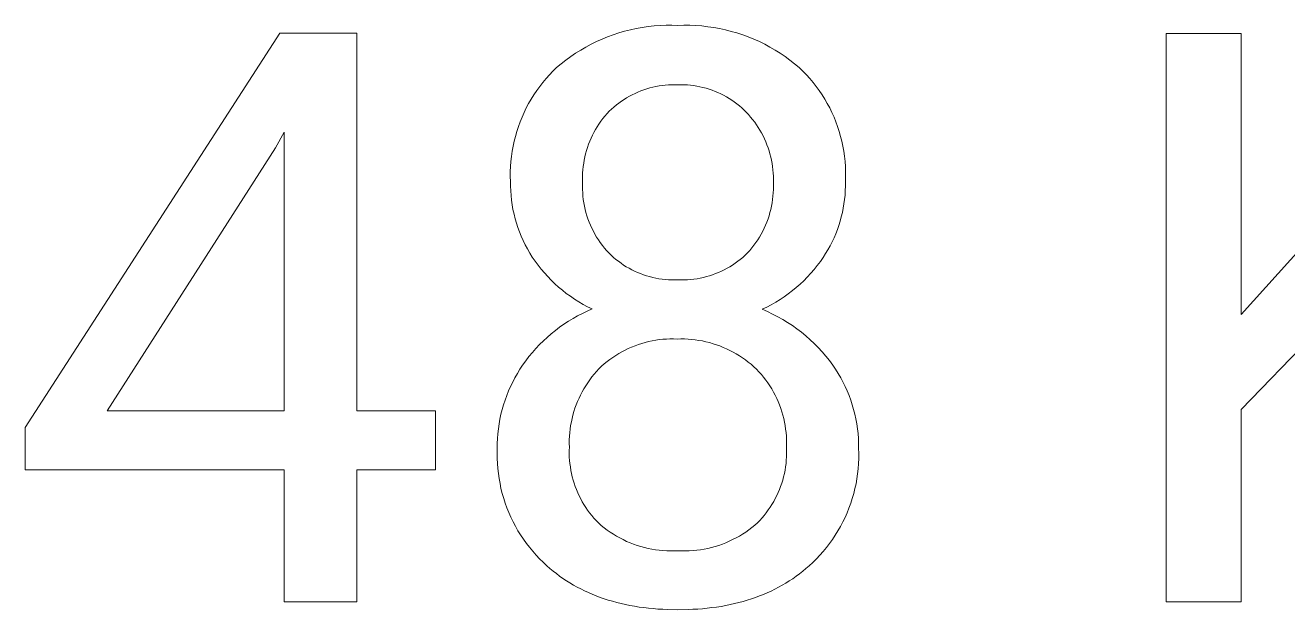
# Model space of a CAD drawing. Header units: millimetres. Extents: x -1519 to 3497, y -297 to 3208.
# Drawn here: x 2474.5 to 2580, y 99 to 147.8 of the extents above; entities that cross this region are included whole.
import ezdxf

# ---------------------------------------------------------------- set-up
doc = ezdxf.new("R2010")
doc.units = ezdxf.units.MM
doc.header["$MEASUREMENT"] = 0
doc.layers.add('Domyślny', color=7, linetype='Continuous', true_color=0x000000)

msp = doc.modelspace()

# ---------------------------------------------------------------- linework, layer by layer
at = {"layer": 'Domyślny', "color": 18, "lineweight": 15, "true_color": 0x000000}
for p, q in [((2526.5, 147.68), (2527, 147.73)), ((2527, 147.73), (2527.5, 147.77)), ((2527.5, 147.77), (2528, 147.79)), ((2528, 147.79), (2528.5, 147.79)), ((2528.5, 147.79), (2529, 147.77)), ((2529, 147.77), (2529.5, 147.79)), ((2529.5, 147.79), (2530, 147.79)), ((2530, 147.79), (2530.5, 147.77)), ((2530.5, 147.77), (2531, 147.73)), ((2531, 147.73), (2531.49, 147.67)), ((2474.45, 114.2), (2495.72, 147.13)), ((2495.72, 147.13), (2502.15, 147.13)), ((2502.15, 147.13), (2502.15, 115.57)), ((2522.66, 146.63), (2523.12, 146.82)), ((2523.12, 146.82), (2523.59, 146.99)), ((2523.59, 146.99), (2524.06, 147.15)), ((2524.06, 147.15), (2524.54, 147.29)), ((2524.54, 147.29), (2525.03, 147.41)), ((2525.03, 147.41), (2525.52, 147.52)), ((2525.52, 147.52), (2526.01, 147.6)), ((2526.01, 147.6), (2526.5, 147.68)), ((2531.49, 147.67), (2531.99, 147.6)), ((2531.99, 147.6), (2532.48, 147.51)), ((2532.48, 147.51), (2532.97, 147.41)), ((2532.97, 147.41), (2533.45, 147.28)), ((2533.45, 147.28), (2533.93, 147.15)), ((2533.93, 147.15), (2534.41, 146.99)), ((2534.41, 146.99), (2534.88, 146.82)), ((2534.88, 146.82), (2535.34, 146.63)), ((2569.81, 99.62), (2569.81, 147.11)), ((2569.81, 147.11), (2576.07, 147.11)), ((2576.07, 147.11), (2576.07, 123.63)), ((2576.07, 123.63), (2597.18, 147.11)), ((2520.45, 145.45), (2520.88, 145.72)), ((2520.88, 145.72), (2521.31, 145.97)), ((2521.31, 145.97), (2521.75, 146.21)), ((2521.75, 146.21), (2522.2, 146.43)), ((2522.2, 146.43), (2522.66, 146.63)), ((2535.34, 146.63), (2535.8, 146.42)), ((2535.8, 146.42), (2536.25, 146.2)), ((2536.25, 146.2), (2536.69, 145.97)), ((2536.69, 145.97), (2537.12, 145.72)), ((2537.12, 145.72), (2537.54, 145.45)), ((2518.86, 144.25), (2519.24, 144.57)), ((2519.24, 144.57), (2519.64, 144.88)), ((2519.64, 144.88), (2520.04, 145.17)), ((2520.04, 145.17), (2520.45, 145.45)), ((2537.54, 145.45), (2537.96, 145.17)), ((2537.96, 145.17), (2538.36, 144.88)), ((2538.36, 144.88), (2538.75, 144.57)), ((2538.75, 144.57), (2539.14, 144.25)), ((2517.98, 143.33), (2518.26, 143.65)), ((2518.26, 143.65), (2518.55, 143.95)), ((2518.55, 143.95), (2518.86, 144.25)), ((2539.14, 144.25), (2539.44, 143.96)), ((2539.44, 143.96), (2539.74, 143.65)), ((2539.74, 143.65), (2540.02, 143.33)), ((2517.2, 142.33), (2517.45, 142.67)), ((2517.45, 142.67), (2517.71, 143.01)), ((2517.71, 143.01), (2517.98, 143.33)), ((2526.4, 142.48), (2526.15, 142.4)), ((2526.65, 142.55), (2526.4, 142.48)), ((2526.9, 142.62), (2526.65, 142.55)), ((2527.16, 142.67), (2526.9, 142.62)), ((2527.42, 142.72), (2527.16, 142.67)), ((2527.68, 142.76), (2527.42, 142.72)), ((2527.94, 142.79), (2527.68, 142.76)), ((2528.21, 142.81), (2527.94, 142.79)), ((2528.47, 142.82), (2528.21, 142.81)), ((2528.73, 142.82), (2528.47, 142.82)), ((2529, 142.81), (2528.73, 142.82)), ((2529.26, 142.82), (2529, 142.81)), ((2529.53, 142.81), (2529.26, 142.82)), ((2529.79, 142.8), (2529.53, 142.81)), ((2530.05, 142.78), (2529.79, 142.8)), ((2530.31, 142.75), (2530.05, 142.78)), ((2530.58, 142.7), (2530.31, 142.75)), ((2530.83, 142.65), (2530.58, 142.7)), ((2531.09, 142.6), (2530.83, 142.65)), ((2531.35, 142.53), (2531.09, 142.6)), ((2531.6, 142.45), (2531.35, 142.53)), ((2531.85, 142.37), (2531.6, 142.45)), ((2540.02, 143.33), (2540.29, 143.01)), ((2540.29, 143.01), (2540.55, 142.68)), ((2540.55, 142.68), (2540.8, 142.33)), ((2516.52, 141.25), (2516.74, 141.62)), ((2516.74, 141.62), (2516.96, 141.98)), ((2516.96, 141.98), (2517.2, 142.33)), ((2524.27, 141.45), (2524.05, 141.29)), ((2524.49, 141.59), (2524.27, 141.45)), ((2524.71, 141.73), (2524.49, 141.59)), ((2524.94, 141.86), (2524.71, 141.73)), ((2525.17, 141.99), (2524.94, 141.86)), ((2525.41, 142.1), (2525.17, 141.99)), ((2525.65, 142.21), (2525.41, 142.1)), ((2525.9, 142.31), (2525.65, 142.21)), ((2526.15, 142.4), (2525.9, 142.31)), ((2532.1, 142.27), (2531.85, 142.37)), ((2532.34, 142.17), (2532.1, 142.27)), ((2532.58, 142.06), (2532.34, 142.17)), ((2532.81, 141.94), (2532.58, 142.06)), ((2533.05, 141.81), (2532.81, 141.94)), ((2533.27, 141.68), (2533.05, 141.81)), ((2533.49, 141.54), (2533.27, 141.68)), ((2533.71, 141.38), (2533.49, 141.54)), ((2533.92, 141.23), (2533.71, 141.38)), ((2540.8, 142.33), (2541.04, 141.98)), ((2541.04, 141.98), (2541.27, 141.62)), ((2541.27, 141.62), (2541.48, 141.25)), ((2515.97, 140.11), (2516.14, 140.5)), ((2516.14, 140.5), (2516.32, 140.88)), ((2516.32, 140.88), (2516.52, 141.25)), ((2523.07, 140.41), (2522.89, 140.2)), ((2523.25, 140.61), (2523.07, 140.41)), ((2523.44, 140.79), (2523.25, 140.61)), ((2523.64, 140.96), (2523.44, 140.79)), ((2523.85, 141.13), (2523.64, 140.96)), ((2524.05, 141.29), (2523.85, 141.13)), ((2534.13, 141.06), (2533.92, 141.23)), ((2534.33, 140.89), (2534.13, 141.06)), ((2534.52, 140.71), (2534.33, 140.89)), ((2534.71, 140.53), (2534.52, 140.71)), ((2534.9, 140.33), (2534.71, 140.53)), ((2535.07, 140.12), (2534.9, 140.33)), ((2541.48, 141.25), (2541.68, 140.88)), ((2541.68, 140.88), (2541.86, 140.5)), ((2541.86, 140.5), (2542.04, 140.11)), ((2515.53, 138.91), (2515.66, 139.32)), ((2515.66, 139.32), (2515.81, 139.72)), ((2515.81, 139.72), (2515.97, 140.11)), ((2522.25, 139.31), (2522.11, 139.08)), ((2522.4, 139.54), (2522.25, 139.31)), ((2522.56, 139.77), (2522.4, 139.54)), ((2522.72, 139.99), (2522.56, 139.77)), ((2522.89, 140.2), (2522.72, 139.99)), ((2535.24, 139.91), (2535.07, 140.12)), ((2535.41, 139.7), (2535.24, 139.91)), ((2535.56, 139.48), (2535.41, 139.7)), ((2535.71, 139.25), (2535.56, 139.48)), ((2542.04, 140.11), (2542.2, 139.72)), ((2542.2, 139.72), (2542.34, 139.32)), ((2542.34, 139.32), (2542.47, 138.92)), ((2496.08, 138.87), (2495.37, 137.56)), ((2496.08, 115.57), (2496.08, 138.87)), ((2515.31, 138.1), (2515.41, 138.51)), ((2515.41, 138.51), (2515.53, 138.91)), ((2521.74, 138.35), (2521.63, 138.1)), ((2521.85, 138.6), (2521.74, 138.35)), ((2521.98, 138.84), (2521.85, 138.6)), ((2522.11, 139.08), (2521.98, 138.84)), ((2535.85, 139.02), (2535.71, 139.25)), ((2535.99, 138.79), (2535.85, 139.02)), ((2536.11, 138.55), (2535.99, 138.79)), ((2536.23, 138.3), (2536.11, 138.55)), ((2536.34, 138.06), (2536.23, 138.3)), ((2542.47, 138.92), (2542.59, 138.51)), ((2542.59, 138.51), (2542.69, 138.1)), ((2495.37, 137.56), (2481.3, 115.57)), ((2515.08, 136.84), (2515.14, 137.26)), ((2515.14, 137.26), (2515.22, 137.68)), ((2515.22, 137.68), (2515.31, 138.1)), ((2521.36, 137.33), (2521.28, 137.06)), ((2521.44, 137.59), (2521.36, 137.33)), ((2521.53, 137.85), (2521.44, 137.59)), ((2521.63, 138.1), (2521.53, 137.85)), ((2536.44, 137.81), (2536.34, 138.06)), ((2536.53, 137.55), (2536.44, 137.81)), ((2536.62, 137.3), (2536.53, 137.55)), ((2536.69, 137.04), (2536.62, 137.3)), ((2542.69, 138.1), (2542.78, 137.68)), ((2542.78, 137.68), (2542.86, 137.27)), ((2542.86, 137.27), (2542.92, 136.85)), ((2515.01, 136), (2515.04, 136.42)), ((2515.04, 136.42), (2515.08, 136.84)), ((2521.12, 136.26), (2521.08, 135.99)), ((2521.16, 136.53), (2521.12, 136.26)), ((2521.22, 136.8), (2521.16, 136.53)), ((2521.28, 137.06), (2521.22, 136.8)), ((2536.76, 136.77), (2536.69, 137.04)), ((2536.81, 136.51), (2536.76, 136.77)), ((2536.86, 136.24), (2536.81, 136.51)), ((2536.9, 135.98), (2536.86, 136.24)), ((2542.92, 136.85), (2542.96, 136.42)), ((2542.96, 136.42), (2542.99, 136)), ((2514.99, 135.58), (2515.01, 136)), ((2514.99, 135.15), (2514.99, 135.58)), ((2515, 134.73), (2514.99, 135.15)), ((2521.03, 135.45), (2521.02, 135.17)), ((2521.02, 135.17), (2521.02, 134.9)), ((2521.05, 135.72), (2521.03, 135.45)), ((2521.08, 135.99), (2521.05, 135.72)), ((2536.93, 135.71), (2536.9, 135.98)), ((2536.96, 135.44), (2536.93, 135.71)), ((2536.97, 135.17), (2536.96, 135.44)), ((2536.97, 134.9), (2536.97, 135.17)), ((2542.99, 136), (2543.01, 135.58)), ((2543.01, 135.15), (2543, 134.73)), ((2543.01, 135.58), (2543.01, 135.15)), ((2515, 134.34), (2515, 134.73)), ((2515.02, 133.95), (2515, 134.34)), ((2521.02, 134.9), (2521.03, 134.63)), ((2521.03, 134.63), (2521.02, 134.35)), ((2521.02, 134.35), (2521.03, 134.07)), ((2521.03, 134.07), (2521.04, 133.79)), ((2536.96, 133.79), (2536.97, 134.07)), ((2536.97, 134.63), (2536.97, 134.9)), ((2536.97, 134.35), (2536.97, 134.63)), ((2536.97, 134.07), (2536.97, 134.35)), ((2543, 134.36), (2542.98, 133.98)), ((2543, 134.73), (2543, 134.36)), ((2515.05, 133.56), (2515.02, 133.95)), ((2515.09, 133.17), (2515.05, 133.56)), ((2515.14, 132.78), (2515.09, 133.17)), ((2521.04, 133.79), (2521.06, 133.51)), ((2521.06, 133.51), (2521.09, 133.23)), ((2521.09, 133.23), (2521.13, 132.96)), ((2521.13, 132.96), (2521.18, 132.68)), ((2536.82, 132.69), (2536.87, 132.96)), ((2536.87, 132.96), (2536.91, 133.24)), ((2536.91, 133.24), (2536.94, 133.51)), ((2536.94, 133.51), (2536.96, 133.79)), ((2542.92, 133.24), (2542.87, 132.87)), ((2542.96, 133.61), (2542.92, 133.24)), ((2542.98, 133.98), (2542.96, 133.61)), ((2515.21, 132.4), (2515.14, 132.78)), ((2515.3, 132.01), (2515.21, 132.4)), ((2515.39, 131.63), (2515.3, 132.01)), ((2521.18, 132.68), (2521.25, 132.41)), ((2521.25, 132.41), (2521.31, 132.14)), ((2521.31, 132.14), (2521.39, 131.87)), ((2536.61, 131.88), (2536.69, 132.14)), ((2536.69, 132.14), (2536.76, 132.41)), ((2536.76, 132.41), (2536.82, 132.69)), ((2542.74, 132.14), (2542.65, 131.78)), ((2542.81, 132.51), (2542.74, 132.14)), ((2542.87, 132.87), (2542.81, 132.51)), ((2515.5, 131.26), (2515.39, 131.63)), ((2515.62, 130.89), (2515.5, 131.26)), ((2515.76, 130.52), (2515.62, 130.89)), ((2521.39, 131.87), (2521.48, 131.61)), ((2521.48, 131.61), (2521.58, 131.34)), ((2521.58, 131.34), (2521.69, 131.09)), ((2521.69, 131.09), (2521.8, 130.83)), ((2521.8, 130.83), (2521.93, 130.58)), ((2536.09, 130.59), (2536.21, 130.84)), ((2536.21, 130.84), (2536.32, 131.09)), ((2536.32, 131.09), (2536.43, 131.35)), ((2536.43, 131.35), (2536.53, 131.61)), ((2536.53, 131.61), (2536.61, 131.88)), ((2542.44, 131.07), (2542.32, 130.72)), ((2542.55, 131.42), (2542.44, 131.07)), ((2542.65, 131.78), (2542.55, 131.42)), ((2515.9, 130.16), (2515.76, 130.52)), ((2516.06, 129.8), (2515.9, 130.16)), ((2516.23, 129.45), (2516.06, 129.8)), ((2521.93, 130.58), (2522.06, 130.34)), ((2522.06, 130.34), (2522.2, 130.1)), ((2522.2, 130.1), (2522.35, 129.86)), ((2522.35, 129.86), (2522.51, 129.63)), ((2535.51, 129.63), (2535.67, 129.86)), ((2535.67, 129.86), (2535.82, 130.1)), ((2535.82, 130.1), (2535.96, 130.34)), ((2535.96, 130.34), (2536.09, 130.59)), ((2542.04, 130.03), (2541.88, 129.69)), ((2542.18, 130.37), (2542.04, 130.03)), ((2542.32, 130.72), (2542.18, 130.37)), ((2516.42, 129.1), (2516.23, 129.45)), ((2516.61, 128.76), (2516.42, 129.1)), ((2516.82, 128.43), (2516.61, 128.76)), ((2522.51, 129.63), (2522.68, 129.4)), ((2522.68, 129.4), (2522.85, 129.18)), ((2522.85, 129.18), (2523.03, 128.97)), ((2523.03, 128.97), (2523.22, 128.77)), ((2523.22, 128.77), (2523.41, 128.58)), ((2534.62, 128.58), (2534.81, 128.77)), ((2534.81, 128.77), (2535, 128.97)), ((2535, 128.97), (2535.18, 129.19)), ((2535.18, 129.19), (2535.35, 129.41)), ((2535.35, 129.41), (2535.51, 129.63)), ((2541.53, 129.03), (2541.34, 128.71)), ((2541.71, 129.36), (2541.53, 129.03)), ((2541.88, 129.69), (2541.71, 129.36)), ((2517.06, 128.09), (2516.82, 128.43)), ((2517.31, 127.75), (2517.06, 128.09)), ((2517.57, 127.42), (2517.31, 127.75)), ((2523.41, 128.58), (2523.61, 128.4)), ((2523.61, 128.4), (2523.81, 128.23)), ((2523.81, 128.23), (2524.02, 128.07)), ((2524.02, 128.07), (2524.24, 127.91)), ((2524.24, 127.91), (2524.46, 127.76)), ((2524.46, 127.76), (2524.68, 127.62)), ((2533.34, 127.62), (2533.56, 127.76)), ((2533.56, 127.76), (2533.79, 127.91)), ((2533.79, 127.91), (2534, 128.07)), ((2534, 128.07), (2534.21, 128.23)), ((2534.21, 128.23), (2534.42, 128.4)), ((2534.42, 128.4), (2534.62, 128.58)), ((2540.64, 127.71), (2540.38, 127.39)), ((2540.9, 128.05), (2540.64, 127.71)), ((2541.14, 128.4), (2540.9, 128.05)), ((2541.34, 128.71), (2541.14, 128.4)), ((2517.84, 127.1), (2517.57, 127.42)), ((2518.12, 126.79), (2517.84, 127.1)), ((2518.41, 126.49), (2518.12, 126.79)), ((2524.68, 127.62), (2524.91, 127.49)), ((2524.91, 127.49), (2525.14, 127.36)), ((2525.14, 127.36), (2525.38, 127.25)), ((2525.38, 127.25), (2525.63, 127.14)), ((2525.63, 127.14), (2525.87, 127.04)), ((2525.87, 127.04), (2526.12, 126.94)), ((2526.12, 126.94), (2526.37, 126.86)), ((2526.37, 126.86), (2526.63, 126.79)), ((2526.63, 126.79), (2526.89, 126.72)), ((2526.89, 126.72), (2527.15, 126.67)), ((2527.15, 126.67), (2527.41, 126.62)), ((2527.41, 126.62), (2527.67, 126.58)), ((2530.33, 126.58), (2530.6, 126.62)), ((2530.6, 126.62), (2530.86, 126.67)), ((2530.86, 126.67), (2531.12, 126.72)), ((2531.12, 126.72), (2531.38, 126.79)), ((2531.38, 126.79), (2531.63, 126.86)), ((2531.63, 126.86), (2531.89, 126.95)), ((2531.89, 126.95), (2532.14, 127.04)), ((2532.14, 127.04), (2532.39, 127.14)), ((2532.39, 127.14), (2532.63, 127.25)), ((2532.63, 127.25), (2532.87, 127.36)), ((2532.87, 127.36), (2533.11, 127.49)), ((2533.11, 127.49), (2533.34, 127.62)), ((2539.81, 126.76), (2539.51, 126.45)), ((2540.1, 127.07), (2539.81, 126.76)), ((2540.38, 127.39), (2540.1, 127.07)), ((2518.71, 126.2), (2518.41, 126.49)), ((2519.02, 125.92), (2518.71, 126.2)), ((2519.34, 125.65), (2519.02, 125.92)), ((2519.67, 125.39), (2519.34, 125.65)), ((2527.67, 126.58), (2527.94, 126.55)), ((2527.94, 126.55), (2528.2, 126.53)), ((2528.2, 126.53), (2528.47, 126.52)), ((2528.47, 126.52), (2528.73, 126.52)), ((2528.73, 126.52), (2529, 126.53)), ((2529, 126.53), (2529.27, 126.52)), ((2529.27, 126.52), (2529.53, 126.52)), ((2529.53, 126.52), (2529.8, 126.53)), ((2529.8, 126.53), (2530.07, 126.55)), ((2530.07, 126.55), (2530.33, 126.58)), ((2538.56, 125.62), (2538.22, 125.36)), ((2538.89, 125.88), (2538.56, 125.62)), ((2539.2, 126.16), (2538.89, 125.88)), ((2539.51, 126.45), (2539.2, 126.16)), ((2520.01, 125.15), (2519.67, 125.39)), ((2520.36, 124.91), (2520.01, 125.15)), ((2520.71, 124.69), (2520.36, 124.91)), ((2521.07, 124.47), (2520.71, 124.69)), ((2537.17, 124.65), (2536.8, 124.44)), ((2537.53, 124.87), (2537.17, 124.65)), ((2537.88, 125.11), (2537.53, 124.87)), ((2538.22, 125.36), (2537.88, 125.11)), ((2520.23, 123.29), (2520.61, 123.51)), ((2520.61, 123.51), (2521.01, 123.72)), ((2521.01, 123.72), (2521.41, 123.91)), ((2521.44, 124.28), (2521.07, 124.47)), ((2521.41, 123.91), (2521.82, 124.09)), ((2521.82, 124.09), (2521.44, 124.28)), ((2536.43, 124.24), (2536.05, 124.06)), ((2536.05, 124.06), (2536.48, 123.87)), ((2536.8, 124.44), (2536.43, 124.24)), ((2536.48, 123.87), (2536.91, 123.66)), ((2536.91, 123.66), (2537.34, 123.44)), ((2537.34, 123.44), (2537.75, 123.21)), ((2518.76, 122.3), (2519.11, 122.56)), ((2519.11, 122.56), (2519.47, 122.82)), ((2519.47, 122.82), (2519.85, 123.06)), ((2519.85, 123.06), (2520.23, 123.29)), ((2537.75, 123.21), (2538.16, 122.96)), ((2538.16, 122.96), (2538.56, 122.7)), ((2538.56, 122.7), (2538.94, 122.43)), ((2538.94, 122.43), (2539.32, 122.14)), ((2517.43, 121.11), (2517.75, 121.42)), ((2517.75, 121.42), (2518.07, 121.72)), ((2518.07, 121.72), (2518.41, 122.02)), ((2518.41, 122.02), (2518.76, 122.3)), ((2526.55, 121.37), (2526.26, 121.3)), ((2526.84, 121.43), (2526.55, 121.37)), ((2527.14, 121.48), (2526.84, 121.43)), ((2527.44, 121.53), (2527.14, 121.48)), ((2527.73, 121.56), (2527.44, 121.53)), ((2528.03, 121.58), (2527.73, 121.56)), ((2528.33, 121.59), (2528.03, 121.58)), ((2528.63, 121.59), (2528.33, 121.59)), ((2528.93, 121.58), (2528.63, 121.59)), ((2529.24, 121.59), (2528.93, 121.58)), ((2529.54, 121.59), (2529.24, 121.59)), ((2529.84, 121.57), (2529.54, 121.59)), ((2530.15, 121.55), (2529.84, 121.57)), ((2530.45, 121.51), (2530.15, 121.55)), ((2530.75, 121.47), (2530.45, 121.51)), ((2531.05, 121.42), (2530.75, 121.47)), ((2531.34, 121.35), (2531.05, 121.42)), ((2531.64, 121.28), (2531.34, 121.35)), ((2539.32, 122.14), (2539.69, 121.84)), ((2539.69, 121.84), (2540.05, 121.52)), ((2540.05, 121.52), (2540.39, 121.2)), ((2581.88, 121.71), (2576.07, 115.68)), ((2516.55, 120.11), (2516.83, 120.45)), ((2516.83, 120.45), (2517.13, 120.79)), ((2517.13, 120.79), (2517.43, 121.11)), ((2524.06, 120.37), (2523.8, 120.21)), ((2524.32, 120.52), (2524.06, 120.37)), ((2524.58, 120.66), (2524.32, 120.52)), ((2524.85, 120.79), (2524.58, 120.66)), ((2525.13, 120.91), (2524.85, 120.79)), ((2525.41, 121.02), (2525.13, 120.91)), ((2525.69, 121.12), (2525.41, 121.02)), ((2525.97, 121.21), (2525.69, 121.12)), ((2526.26, 121.3), (2525.97, 121.21)), ((2531.93, 121.19), (2531.64, 121.28)), ((2532.22, 121.1), (2531.93, 121.19)), ((2532.5, 121), (2532.22, 121.1)), ((2532.79, 120.88), (2532.5, 121)), ((2533.06, 120.76), (2532.79, 120.88)), ((2533.34, 120.63), (2533.06, 120.76)), ((2533.61, 120.49), (2533.34, 120.63)), ((2533.87, 120.34), (2533.61, 120.49)), ((2534.13, 120.18), (2533.87, 120.34)), ((2540.39, 121.2), (2540.73, 120.86)), ((2540.73, 120.86), (2541.05, 120.51)), ((2541.05, 120.51), (2541.36, 120.15)), ((2515.79, 119.05), (2516.02, 119.39)), ((2516.02, 119.39), (2516.28, 119.76)), ((2516.28, 119.76), (2516.55, 120.11)), ((2522.62, 119.3), (2522.4, 119.09)), ((2522.84, 119.5), (2522.62, 119.3)), ((2523.07, 119.69), (2522.84, 119.5)), ((2523.31, 119.87), (2523.07, 119.69)), ((2523.55, 120.05), (2523.31, 119.87)), ((2523.8, 120.21), (2523.55, 120.05)), ((2534.39, 120.02), (2534.13, 120.18)), ((2534.63, 119.84), (2534.39, 120.02)), ((2534.88, 119.66), (2534.63, 119.84)), ((2535.11, 119.47), (2534.88, 119.66)), ((2535.34, 119.27), (2535.11, 119.47)), ((2535.56, 119.06), (2535.34, 119.27)), ((2541.36, 120.15), (2541.66, 119.78)), ((2541.66, 119.78), (2541.94, 119.39)), ((2541.94, 119.39), (2542.17, 119.05)), ((2515.19, 117.98), (2515.38, 118.35)), ((2515.38, 118.35), (2515.58, 118.7)), ((2515.58, 118.7), (2515.79, 119.05)), ((2521.63, 118.18), (2521.46, 117.93)), ((2521.81, 118.42), (2521.63, 118.18)), ((2522, 118.65), (2521.81, 118.42)), ((2522.2, 118.88), (2522, 118.65)), ((2522.4, 119.09), (2522.2, 118.88)), ((2535.77, 118.84), (2535.56, 119.06)), ((2535.97, 118.62), (2535.77, 118.84)), ((2536.16, 118.39), (2535.97, 118.62)), ((2536.34, 118.15), (2536.16, 118.39)), ((2542.17, 119.05), (2542.39, 118.71)), ((2542.39, 118.71), (2542.6, 118.35)), ((2542.6, 118.35), (2542.79, 117.99)), ((2514.69, 116.86), (2514.84, 117.24)), ((2514.84, 117.24), (2515.01, 117.62)), ((2515.01, 117.62), (2515.19, 117.98)), ((2520.99, 117.17), (2520.85, 116.9)), ((2521.14, 117.43), (2520.99, 117.17)), ((2521.3, 117.68), (2521.14, 117.43)), ((2521.46, 117.93), (2521.3, 117.68)), ((2536.51, 117.91), (2536.34, 118.15)), ((2536.68, 117.66), (2536.51, 117.91)), ((2536.84, 117.41), (2536.68, 117.66)), ((2536.98, 117.15), (2536.84, 117.41)), ((2537.12, 116.89), (2536.98, 117.15)), ((2542.79, 117.99), (2542.97, 117.62)), ((2542.97, 117.62), (2543.14, 117.25)), ((2543.14, 117.25), (2543.3, 116.87)), ((2514.31, 115.69), (2514.42, 116.08)), ((2514.42, 116.08), (2514.55, 116.47)), ((2514.55, 116.47), (2514.69, 116.86)), ((2520.5, 116.08), (2520.39, 115.8)), ((2520.61, 116.36), (2520.5, 116.08)), ((2520.73, 116.63), (2520.61, 116.36)), ((2520.85, 116.9), (2520.73, 116.63)), ((2537.25, 116.62), (2537.12, 116.89)), ((2537.38, 116.35), (2537.25, 116.62)), ((2537.49, 116.07), (2537.38, 116.35)), ((2537.59, 115.79), (2537.49, 116.07)), ((2543.3, 116.87), (2543.44, 116.48)), ((2543.44, 116.48), (2543.57, 116.09)), ((2543.57, 116.09), (2543.68, 115.7)), ((2481.3, 115.57), (2496.08, 115.57)), ((2502.15, 115.57), (2508.75, 115.57)), ((2508.75, 115.57), (2508.75, 110.65)), ((2514.12, 114.89), (2514.21, 115.29)), ((2514.21, 115.29), (2514.31, 115.69)), ((2520.22, 115.23), (2520.15, 114.94)), ((2520.3, 115.52), (2520.22, 115.23)), ((2520.39, 115.8), (2520.3, 115.52)), ((2537.68, 115.51), (2537.59, 115.79)), ((2537.77, 115.22), (2537.68, 115.51)), ((2537.84, 114.93), (2537.77, 115.22)), ((2543.68, 115.7), (2543.78, 115.3)), ((2543.78, 115.3), (2543.87, 114.9)), ((2576.07, 115.68), (2576.07, 99.62)), ((2474.45, 110.65), (2474.45, 114.2)), ((2513.95, 113.67), (2513.99, 114.08)), ((2513.99, 114.08), (2514.05, 114.49)), ((2514.05, 114.49), (2514.12, 114.89)), ((2519.99, 114.06), (2519.96, 113.76)), ((2520.03, 114.35), (2519.99, 114.06)), ((2520.09, 114.65), (2520.03, 114.35)), ((2520.15, 114.94), (2520.09, 114.65)), ((2537.9, 114.64), (2537.84, 114.93)), ((2537.96, 114.35), (2537.9, 114.64)), ((2538, 114.05), (2537.96, 114.35)), ((2538.04, 113.76), (2538, 114.05)), ((2543.87, 114.9), (2543.94, 114.49)), ((2543.94, 114.49), (2544, 114.09)), ((2544, 114.09), (2544.05, 113.68)), ((2513.9, 112.86), (2513.92, 113.27)), ((2513.92, 113.27), (2513.95, 113.67)), ((2519.94, 113.46), (2519.92, 113.16)), ((2519.92, 113.16), (2519.92, 112.86)), ((2519.96, 113.76), (2519.94, 113.46)), ((2538.06, 113.46), (2538.04, 113.76)), ((2538.07, 113.16), (2538.06, 113.46)), ((2538.08, 112.86), (2538.07, 113.16)), ((2544.05, 113.68), (2544.08, 113.27)), ((2544.08, 113.27), (2544.1, 112.86)), ((2513.89, 112.02), (2513.9, 112.45)), ((2513.89, 111.6), (2513.89, 112.02)), ((2513.9, 112.45), (2513.9, 112.86)), ((2519.92, 112.86), (2519.93, 112.56)), ((2519.93, 112.56), (2519.92, 112.28)), ((2519.92, 112.28), (2519.92, 112)), ((2519.92, 112), (2519.92, 111.72)), ((2538.07, 112.56), (2538.08, 112.86)), ((2538.08, 112.28), (2538.07, 112.56)), ((2538.07, 111.73), (2538.08, 112)), ((2538.08, 112), (2538.08, 112.28)), ((2544.1, 112.86), (2544.1, 112.45)), ((2544.1, 112.45), (2544.11, 112.02)), ((2544.11, 112.02), (2544.11, 111.6)), ((2513.91, 111.18), (2513.89, 111.6)), ((2513.94, 110.76), (2513.91, 111.18)), ((2519.92, 111.72), (2519.94, 111.44)), ((2519.94, 111.44), (2519.97, 111.17)), ((2519.97, 111.17), (2520.01, 110.89)), ((2520.01, 110.89), (2520.05, 110.61)), ((2537.95, 110.62), (2537.99, 110.89)), ((2537.99, 110.89), (2538.03, 111.17)), ((2538.03, 111.17), (2538.05, 111.45)), ((2538.05, 111.45), (2538.07, 111.73)), ((2544.09, 111.18), (2544.06, 110.75)), ((2544.11, 111.6), (2544.09, 111.18)), ((2496.08, 110.65), (2474.45, 110.65)), ((2496.08, 99.62), (2496.08, 110.65)), ((2508.75, 110.65), (2502.15, 110.65)), ((2502.15, 110.65), (2502.15, 99.62)), ((2513.99, 110.34), (2513.94, 110.76)), ((2514.05, 109.92), (2513.99, 110.34)), ((2514.13, 109.5), (2514.05, 109.92)), ((2520.05, 110.61), (2520.11, 110.34)), ((2520.11, 110.34), (2520.17, 110.07)), ((2520.17, 110.07), (2520.24, 109.79)), ((2520.24, 109.79), (2520.32, 109.53)), ((2537.67, 109.53), (2537.75, 109.8)), ((2537.75, 109.8), (2537.83, 110.07)), ((2537.83, 110.07), (2537.89, 110.34)), ((2537.89, 110.34), (2537.95, 110.62)), ((2543.95, 109.91), (2543.88, 109.49)), ((2544.01, 110.33), (2543.95, 109.91)), ((2544.06, 110.75), (2544.01, 110.33)), ((2514.21, 109.09), (2514.13, 109.5)), ((2514.32, 108.68), (2514.21, 109.09)), ((2514.44, 108.27), (2514.32, 108.68)), ((2520.32, 109.53), (2520.42, 109.26)), ((2520.42, 109.26), (2520.52, 109)), ((2520.52, 109), (2520.62, 108.74)), ((2520.62, 108.74), (2520.74, 108.49)), ((2537.26, 108.5), (2537.37, 108.75)), ((2537.37, 108.75), (2537.48, 109.01)), ((2537.48, 109.01), (2537.58, 109.27)), ((2537.58, 109.27), (2537.67, 109.53)), ((2543.79, 109.08), (2543.69, 108.67)), ((2543.88, 109.49), (2543.79, 109.08)), ((2514.57, 107.87), (2514.44, 108.27)), ((2514.71, 107.47), (2514.57, 107.87)), ((2520.74, 108.49), (2520.87, 108.24)), ((2520.87, 108.24), (2521, 107.99)), ((2521, 107.99), (2521.14, 107.75)), ((2521.14, 107.75), (2521.29, 107.52)), ((2536.7, 107.53), (2536.85, 107.76)), ((2536.85, 107.76), (2537, 108)), ((2537, 108), (2537.13, 108.25)), ((2537.13, 108.25), (2537.26, 108.5)), ((2543.44, 107.86), (2543.29, 107.46)), ((2543.57, 108.26), (2543.44, 107.86)), ((2543.69, 108.67), (2543.57, 108.26)), ((2514.87, 107.08), (2514.71, 107.47)), ((2515.04, 106.69), (2514.87, 107.08)), ((2515.22, 106.31), (2515.04, 106.69)), ((2521.29, 107.52), (2521.45, 107.28)), ((2521.45, 107.28), (2521.62, 107.06)), ((2521.62, 107.06), (2521.79, 106.84)), ((2521.79, 106.84), (2521.97, 106.62)), ((2521.97, 106.62), (2522.16, 106.42)), ((2535.84, 106.43), (2536.03, 106.64)), ((2536.03, 106.64), (2536.21, 106.85)), ((2536.21, 106.85), (2536.38, 107.07)), ((2536.38, 107.07), (2536.55, 107.3)), ((2536.55, 107.3), (2536.7, 107.53)), ((2542.96, 106.68), (2542.78, 106.3)), ((2543.14, 107.07), (2542.96, 106.68)), ((2543.29, 107.46), (2543.14, 107.07)), ((2515.42, 105.94), (2515.22, 106.31)), ((2515.63, 105.57), (2515.42, 105.94)), ((2515.85, 105.21), (2515.63, 105.57)), ((2522.16, 106.42), (2522.35, 106.22)), ((2522.35, 106.22), (2522.59, 106.01)), ((2522.59, 106.01), (2522.83, 105.81)), ((2522.83, 105.81), (2523.08, 105.62)), ((2523.08, 105.62), (2523.34, 105.44)), ((2534.66, 105.45), (2534.92, 105.64)), ((2534.92, 105.64), (2535.17, 105.83)), ((2535.17, 105.83), (2535.41, 106.03)), ((2535.41, 106.03), (2535.65, 106.23)), ((2535.65, 106.23), (2535.84, 106.43)), ((2542.37, 105.56), (2542.15, 105.19)), ((2542.58, 105.92), (2542.37, 105.56)), ((2542.78, 106.3), (2542.58, 105.92)), ((2516.09, 104.86), (2515.85, 105.21)), ((2516.33, 104.51), (2516.09, 104.86)), ((2516.59, 104.18), (2516.33, 104.51)), ((2523.34, 105.44), (2523.61, 105.27)), ((2523.61, 105.27), (2523.87, 105.11)), ((2523.87, 105.11), (2524.15, 104.96)), ((2524.15, 104.96), (2524.43, 104.82)), ((2524.43, 104.82), (2524.71, 104.68)), ((2524.71, 104.68), (2525, 104.56)), ((2525, 104.56), (2525.29, 104.44)), ((2532.71, 104.45), (2533, 104.56)), ((2533, 104.56), (2533.29, 104.69)), ((2533.29, 104.69), (2533.57, 104.82)), ((2533.57, 104.82), (2533.85, 104.97)), ((2533.85, 104.97), (2534.13, 105.12)), ((2534.13, 105.12), (2534.39, 105.28)), ((2534.39, 105.28), (2534.66, 105.45)), ((2541.67, 104.5), (2541.41, 104.16)), ((2541.92, 104.84), (2541.67, 104.5)), ((2542.15, 105.19), (2541.92, 104.84)), ((2516.86, 103.85), (2516.59, 104.18)), ((2517.14, 103.53), (2516.86, 103.85)), ((2517.43, 103.23), (2517.14, 103.53)), ((2525.29, 104.44), (2525.59, 104.34)), ((2525.59, 104.34), (2525.89, 104.25)), ((2525.89, 104.25), (2526.19, 104.16)), ((2526.19, 104.16), (2526.5, 104.09)), ((2526.5, 104.09), (2526.81, 104.03)), ((2526.81, 104.03), (2527.12, 103.98)), ((2527.12, 103.98), (2527.43, 103.94)), ((2527.43, 103.94), (2527.74, 103.91)), ((2527.74, 103.91), (2528.06, 103.89)), ((2528.06, 103.89), (2528.37, 103.88)), ((2528.37, 103.88), (2528.68, 103.88)), ((2528.68, 103.88), (2529, 103.89)), ((2529, 103.89), (2529.31, 103.88)), ((2529.31, 103.88), (2529.63, 103.88)), ((2529.63, 103.88), (2529.94, 103.89)), ((2529.94, 103.89), (2530.26, 103.91)), ((2530.26, 103.91), (2530.57, 103.94)), ((2530.57, 103.94), (2530.88, 103.98)), ((2530.88, 103.98), (2531.19, 104.03)), ((2531.19, 104.03), (2531.5, 104.09)), ((2531.5, 104.09), (2531.81, 104.17)), ((2531.81, 104.17), (2532.11, 104.25)), ((2532.11, 104.25), (2532.41, 104.34)), ((2532.41, 104.34), (2532.71, 104.45)), ((2540.86, 103.52), (2540.57, 103.21)), ((2541.14, 103.83), (2540.86, 103.52)), ((2541.41, 104.16), (2541.14, 103.83)), ((2517.73, 102.93), (2517.43, 103.23)), ((2518.04, 102.64), (2517.73, 102.93)), ((2518.3, 102.41), (2518.04, 102.64)), ((2518.57, 102.19), (2518.3, 102.41)), ((2539.69, 102.4), (2539.43, 102.18)), ((2539.96, 102.62), (2539.69, 102.4)), ((2540.27, 102.91), (2539.96, 102.62)), ((2540.57, 103.21), (2540.27, 102.91)), ((2518.84, 101.98), (2518.57, 102.19)), ((2519.11, 101.78), (2518.84, 101.98)), ((2519.39, 101.58), (2519.11, 101.78)), ((2519.68, 101.39), (2519.39, 101.58)), ((2519.97, 101.21), (2519.68, 101.39)), ((2538.3, 101.37), (2538.01, 101.19)), ((2538.59, 101.56), (2538.3, 101.37)), ((2538.87, 101.76), (2538.59, 101.56)), ((2539.15, 101.97), (2538.87, 101.76)), ((2539.43, 102.18), (2539.15, 101.97)), ((2520.27, 101.03), (2519.97, 101.21)), ((2520.57, 100.86), (2520.27, 101.03)), ((2520.88, 100.7), (2520.57, 100.86)), ((2521.19, 100.55), (2520.88, 100.7)), ((2521.51, 100.4), (2521.19, 100.55)), ((2521.83, 100.26), (2521.51, 100.4)), ((2522.16, 100.13), (2521.83, 100.26)), ((2536.14, 100.25), (2535.81, 100.12)), ((2536.46, 100.39), (2536.14, 100.25)), ((2536.78, 100.53), (2536.46, 100.39)), ((2537.1, 100.69), (2536.78, 100.53)), ((2537.41, 100.85), (2537.1, 100.69)), ((2537.71, 101.02), (2537.41, 100.85)), ((2538.01, 101.19), (2537.71, 101.02)), ((2502.15, 99.62), (2496.08, 99.62)), ((2522.5, 100), (2522.16, 100.13)), ((2522.84, 99.88), (2522.5, 100)), ((2523.18, 99.77), (2522.84, 99.88)), ((2523.53, 99.67), (2523.18, 99.77)), ((2523.89, 99.57), (2523.53, 99.67)), ((2524.25, 99.48), (2523.89, 99.57)), ((2524.62, 99.4), (2524.25, 99.48)), ((2524.99, 99.32), (2524.62, 99.4)), ((2525.37, 99.26), (2524.99, 99.32)), ((2525.75, 99.19), (2525.37, 99.26)), ((2526.14, 99.14), (2525.75, 99.19)), ((2532.23, 99.19), (2531.84, 99.14)), ((2532.61, 99.25), (2532.23, 99.19)), ((2532.99, 99.32), (2532.61, 99.25)), ((2533.36, 99.39), (2532.99, 99.32)), ((2533.72, 99.48), (2533.36, 99.39)), ((2534.08, 99.56), (2533.72, 99.48)), ((2534.44, 99.66), (2534.08, 99.56)), ((2534.79, 99.76), (2534.44, 99.66)), ((2535.14, 99.87), (2534.79, 99.76)), ((2535.48, 99.99), (2535.14, 99.87)), ((2535.81, 100.12), (2535.48, 99.99)), ((2576.07, 99.62), (2569.81, 99.62)), ((2526.53, 99.09), (2526.14, 99.14)), ((2526.93, 99.06), (2526.53, 99.09)), ((2527.33, 99.02), (2526.93, 99.06)), ((2527.74, 99), (2527.33, 99.02)), ((2528.15, 98.98), (2527.74, 99)), ((2529, 98.97), (2528.15, 98.98)), ((2529.84, 98.98), (2529, 98.97)), ((2530.25, 99), (2529.84, 98.98)), ((2530.66, 99.02), (2530.25, 99)), ((2531.06, 99.05), (2530.66, 99.02)), ((2531.45, 99.09), (2531.06, 99.05)), ((2531.84, 99.14), (2531.45, 99.09))]:
    msp.add_line(p, q, dxfattribs=at)

doc.saveas('drawing.dxf')
